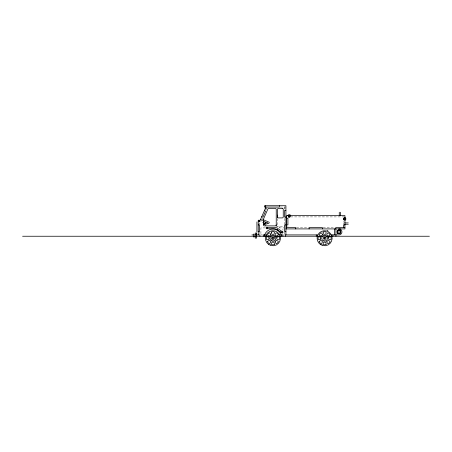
<?xml version="1.0" encoding="UTF-8"?>
<svg xmlns="http://www.w3.org/2000/svg" width="452" height="452" viewBox="0 0 452 452"><rect width="100%" height="100%" fill="white"/><g stroke="black" fill="none" stroke-linecap="round" stroke-linejoin="round"><path stroke-width="0.34" stroke-dasharray="2.26 1.69" d="M261.618 220.248L262.618 217.954M266.256 209.581L266.64 208.7M266.736 208.479L267.025 207.818M262.098 220.632L262.736 219.457M280.167 207.061L285.918 207.061M284.585 208.666L285.252 208.666M290.625 216.909L344.938 216.909M343.605 222.909L344.938 222.909M344.938 224.243L343.605 224.243L343.605 220.909M276.234 226.576L284.585 226.576M296.455 227.576L308.388 227.576M323.135 227.576L335.068 227.576M265.358 227.91L260.923 227.91L260.923 234.209M279.003 227.91L283.941 227.91M260.923 234.91L262.313 234.91M283.653 234.91L284.235 234.91M271.59 239.583L274.257 239.583M325.943 239.583L324.609 239.583L324.609 240.249M265.979 208.553L266.59 208.818M261.51 219.649L261.821 219.785M262.776 220.926L261.555 220.395L261.024 221.621L262.855 222.418M287.918 226.079L287.918 226.576M284.585 206.813L284.585 209.734M284.585 218.372L284.585 224.254M284.585 232.113L284.585 234.311M282.929 228.91L282.929 230.243M279.421 226.576L279.421 227.91M277.601 218.576L277.601 227.158M272.923 239.583L272.923 240.249M259.589 222.909L259.589 224.243M259.589 232.243L259.589 233.577M325.406 239.955A1.887 1.887 0 0 1 323.824 239.961M274.059 239.758A1.887 1.887 0 0 1 271.827 239.78"/><path stroke-width="0.68" d="M258.25 221.576L259.589 221.576L265.974 207.095M264.16 224.441L264.691 223.215M264.77 224.706L265.832 222.26M267.364 222.921L266.833 224.147L263.471 222.683M277.274 229.808L277.573 229.39M280.551 232.108L280.895 231.622M281.37 232.684L282.155 231.565M285.918 210.4L284.585 210.4L284.585 217.067L285.918 217.067M286.585 218.243L287.918 218.243L287.918 224.91L286.585 224.91M344.938 218.243L343.605 218.243L343.605 219.576L344.938 219.576M258.25 220.243L259.589 220.243M258.25 221.243L259.589 221.243M344.938 222.909L348.272 222.909M344.938 224.243L348.272 224.243M258.25 224.91L259.589 224.91L259.589 231.577L258.25 231.577M285.918 224.91L284.585 224.91L284.585 231.577L285.918 231.577M344.938 224.91L343.605 224.91L343.605 227.576M286.585 227.576L295.755 227.576L295.755 228.91M344.938 227.576L335.768 227.576L335.768 228.91M285.918 228.91L344.938 228.91L344.938 215.576L288.585 215.576L288.585 216.909L289.918 216.909L289.918 215.576M255.25 234.746L256.583 234.746M251.911 234.91L254.284 234.91M256.504 234.91L259.923 234.91L259.923 236.243M265.979 234.91L263.256 234.91L263.256 236.243M279.715 234.91L282.929 234.91L282.929 236.243M317.66 234.91L285.252 234.91L285.252 236.243M331.44 234.91L339.011 234.91A3 3 0 0 0 341.938 231.91A3 3 0 0 0 339.011 228.91M22.6 236.243L429.4 236.243M255.25 236.413L256.583 236.413M327.18 230.311L327.875 230.582M265.098 208.897L265.482 209.067M264.363 210.592L265.584 211.129L262.928 217.242L261.702 216.711M263.233 219.672L269.494 222.395M260.595 219.254L261.058 219.452M263.363 221.181L268.963 223.616M259.798 221.084L260.103 221.22M263.284 224.056L265.686 225.102M340.605 212.237L340.605 215.576M340.271 228.91L340.271 230.023M339.271 212.237L339.271 215.576M338.938 228.91L338.938 233.243M335.938 228.91L335.938 236.243M334.599 228.91L334.599 234.91M332.943 234.91L332.943 236.243M324.609 237.582L324.609 238.916M322.429 228.91L322.429 227.576L309.095 227.576L309.095 228.91M316.27 234.91L316.27 236.243M287.918 215.909L287.918 215.576L286.585 215.576L286.585 228.91M285.918 234.91L285.918 205.728L264.589 205.728L264.578 207.061L279.534 207.061L279.534 205.728M281.263 236.243L281.263 234.91A8.859 8.859 0 0 0 264.589 234.91L264.589 236.243M277.601 215.095L277.601 217.604M276.234 225.91L276.234 209.4A1 1 0 0 0 275.234 208.4L268.799 208.4A1 1 0 0 0 267.883 208.999L263.708 218.582A3.333 3.333 0 0 0 263.426 219.915L263.426 224.887A1 1 0 0 0 264.426 225.887L275.234 225.887A1 1 0 0 0 276.234 224.887M272.923 237.582L272.923 238.916M267.256 227.35L267.256 228.718M265.245 205.728L265.245 207.061M259.589 220.243L259.589 221.576M258.25 220.243L258.25 234.91M256.917 221.915L256.917 231.904M253.917 233.916L253.917 237.243M287.788 215.576A1.61 1.61 0 0 1 290.721 215.576M344.938 217.44A1.61 1.61 0 0 1 344.938 220.373M322.299 244.882A7.029 7.029 0 0 1 321.694 244.639M270.618 244.882A7.029 7.029 0 0 1 270.008 244.639M266.29 235.938A7.029 7.029 0 0 1 266.533 235.334M269.036 238.972L268.895 239.249A4.283 4.283 0 0 1 266.838 239.735L266.527 239.515A6.526 6.526 0 0 1 266.516 237.029L266.838 236.758A4.283 4.283 0 0 1 268.85 237.221L269.03 237.549A3.955 3.955 0 0 0 269.03 238.922L269.03 238.995M276.816 237.498L276.816 237.549A3.955 3.955 0 0 1 276.822 238.922L276.997 239.272A4.283 4.283 0 0 0 279.014 239.735L279.336 239.47A6.526 6.526 0 0 0 279.336 237.029L279.065 236.758A4.283 4.283 0 0 0 276.997 237.221L276.816 237.498M320.717 238.972L320.575 239.249A4.283 4.283 0 0 1 318.519 239.735L318.197 239.47A6.526 6.526 0 0 1 318.197 237.029L318.519 236.758A4.283 4.283 0 0 1 320.536 237.221L320.717 237.549A3.955 3.955 0 0 0 320.711 238.922L320.717 238.995M328.497 237.498L328.502 237.549A3.955 3.955 0 0 1 328.502 238.922L328.683 239.272A4.283 4.283 0 0 0 330.694 239.735L331.017 239.47A6.526 6.526 0 0 0 331.017 237.029L330.694 236.758A4.283 4.283 0 0 0 328.683 237.221L328.497 237.498M270.788 234.741L270.646 235.017A3.955 3.955 0 0 0 269.691 235.967L269.319 236.091A4.283 4.283 0 0 1 267.567 234.995L267.527 234.577A6.526 6.526 0 0 1 269.256 232.853L269.674 232.887A4.283 4.283 0 0 1 270.771 234.639L270.788 234.763M275.065 241.73L275.076 241.854A4.283 4.283 0 0 0 276.178 243.605L276.596 243.645A6.526 6.526 0 0 0 278.319 241.916L278.285 241.498A4.283 4.283 0 0 0 276.534 240.402L276.155 240.526A3.955 3.955 0 0 1 275.2 241.475L275.065 241.73M322.468 234.741L322.327 235.017A3.955 3.955 0 0 0 321.378 235.967L321.027 236.102A4.283 4.283 0 0 1 319.248 234.995L319.214 234.577A6.526 6.526 0 0 1 320.937 232.853L321.355 232.887A4.283 4.283 0 0 1 322.457 234.639L322.468 234.763M326.745 241.73L326.762 241.854A4.283 4.283 0 0 0 327.858 243.605L328.276 243.645A6.526 6.526 0 0 0 330.005 241.916L329.966 241.498A4.283 4.283 0 0 0 328.214 240.402L327.841 240.526A3.955 3.955 0 0 1 326.886 241.475L326.745 241.73M267.471 241.701L267.527 241.916A6.526 6.526 0 0 0 269.256 243.645L269.674 243.605A4.283 4.283 0 0 0 270.771 241.854L270.663 241.492A3.955 3.955 0 0 1 269.691 240.526L269.319 240.402A4.283 4.283 0 0 0 267.567 241.498L267.482 241.65M278.375 234.769L278.285 234.995A4.283 4.283 0 0 1 276.534 236.091L276.172 235.989A3.955 3.955 0 0 0 275.2 235.017L275.076 234.639A4.283 4.283 0 0 1 276.178 232.887L276.596 232.853A6.526 6.526 0 0 1 278.319 234.577L278.375 234.769M319.157 241.701L319.214 241.916A6.526 6.526 0 0 0 320.937 243.645L321.355 243.605A4.283 4.283 0 0 0 322.457 241.854L322.349 241.492A3.955 3.955 0 0 1 321.378 240.526L321.027 240.396A4.283 4.283 0 0 0 319.248 241.498L319.163 241.65M330.062 234.769L329.983 234.978A4.283 4.283 0 0 1 328.214 236.091L327.853 235.989A3.955 3.955 0 0 0 326.886 235.017L326.762 234.639A4.283 4.283 0 0 1 327.858 232.887L328.276 232.853A6.526 6.526 0 0 1 330.005 234.577L330.062 234.769M271.437 232.13L271.432 232.158A4.283 4.283 0 0 0 271.895 234.176L272.228 234.356A3.955 3.955 0 0 1 273.596 234.351L273.952 234.176A4.283 4.283 0 0 0 274.415 232.158L274.195 231.848A6.526 6.526 0 0 0 271.703 231.836L271.437 232.13M274.415 244.334L274.195 244.645A6.526 6.526 0 0 1 271.703 244.656L271.437 244.385A4.283 4.283 0 0 1 271.895 242.323L272.228 242.142A3.955 3.955 0 0 0 273.596 242.142L273.952 242.323A4.283 4.283 0 0 1 274.415 244.334M323.118 232.13L323.118 232.158A4.283 4.283 0 0 0 323.581 234.176L323.937 234.351A3.955 3.955 0 0 1 325.282 234.351L325.638 234.176A4.283 4.283 0 0 0 326.101 232.158L325.83 231.836A6.526 6.526 0 0 0 323.389 231.836L323.118 232.13M326.101 244.334L325.83 244.656A6.526 6.526 0 0 1 323.389 244.656L323.123 244.385A4.283 4.283 0 0 1 323.581 242.323L323.937 242.142A3.955 3.955 0 0 0 325.282 242.142L325.638 242.323A4.283 4.283 0 0 1 326.101 244.334L326.095 244.362M282.975 232.142L282.189 233.26L277.019 229.627A5 5 0 0 0 274.144 228.718L266.256 228.718L266.256 227.35L274.579 227.35A5 5 0 0 1 277.455 228.26L282.975 232.142M282.251 208.4L278.438 208.4A1 1 0 0 0 277.438 209.4L277.438 216.909A1 1 0 0 0 278.438 217.909L282.251 217.909A1 1 0 0 0 283.251 216.909L283.251 209.4A1 1 0 0 0 282.251 208.4M340.271 230.576L337.604 230.576L337.604 233.243L340.271 233.243L340.271 230.576M256.583 233.079L255.25 233.079L255.25 238.074L256.583 238.08L256.583 233.085M274.257 237.582L271.59 237.582L271.59 238.916L274.257 238.916L274.257 237.582M325.943 237.582L323.276 237.582L323.276 238.916L325.943 238.916L325.943 237.582M288.783 217.056A0.944 0.944 0 0 0 290.195 216.242A0.944 0.944 0 0 0 288.783 215.423A0.944 0.944 0 0 0 288.783 217.056M343.797 219.723A0.944 0.944 0 0 0 345.215 218.909A0.944 0.944 0 0 0 343.797 218.09A0.944 0.944 0 0 0 343.797 219.723M268.765 244.521A7.526 7.526 0 0 0 280.438 238.712A7.526 7.526 0 0 0 269.573 231.509A7.526 7.526 0 0 0 268.765 244.521M271.29 240.707A2.955 2.955 0 0 0 275.873 238.43A2.955 2.955 0 0 0 271.607 235.605A2.955 2.955 0 0 0 271.29 240.707M320.451 244.521A7.526 7.526 0 0 0 332.118 238.712A7.526 7.526 0 0 0 321.253 231.509A7.526 7.526 0 0 0 320.451 244.521M323.163 240.746A2.887 2.887 0 0 0 327.497 238.249A2.887 2.887 0 0 0 323.163 235.746A2.887 2.887 0 0 0 323.163 240.746M337.955 233.52A1.887 1.887 0 0 0 340.819 231.961A1.887 1.887 0 0 0 338.034 230.254A1.887 1.887 0 0 0 337.955 233.52"/></g></svg>
